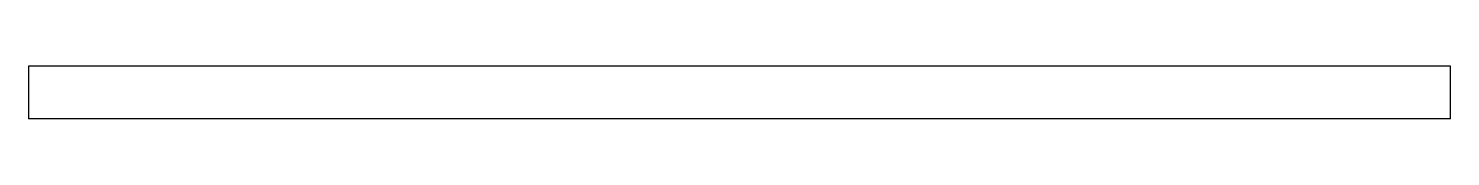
# Paper-space layout '_上视' of a CAD drawing. Header units: millimetres. Extents: x -27 to 27, y -2 to 0.
import ezdxf

# ---------------------------------------------------------------- set-up
doc = ezdxf.new("R2010")
doc.units = ezdxf.units.MM

psp = doc.layouts.new('_上视')

# ---------------------------------------------------------------- linework, layer by layer
at = {"color": 7, "linetype": 'Continuous', "lineweight": 25}
for p, q in [((-27, 0), (-27, -2)), ((27, 0), (-27, 0)), ((27, -2), (27, 0)), ((27, -2), (-27, -2))]:
    psp.add_line(p, q, dxfattribs=at)

doc.saveas('drawing.dxf')
